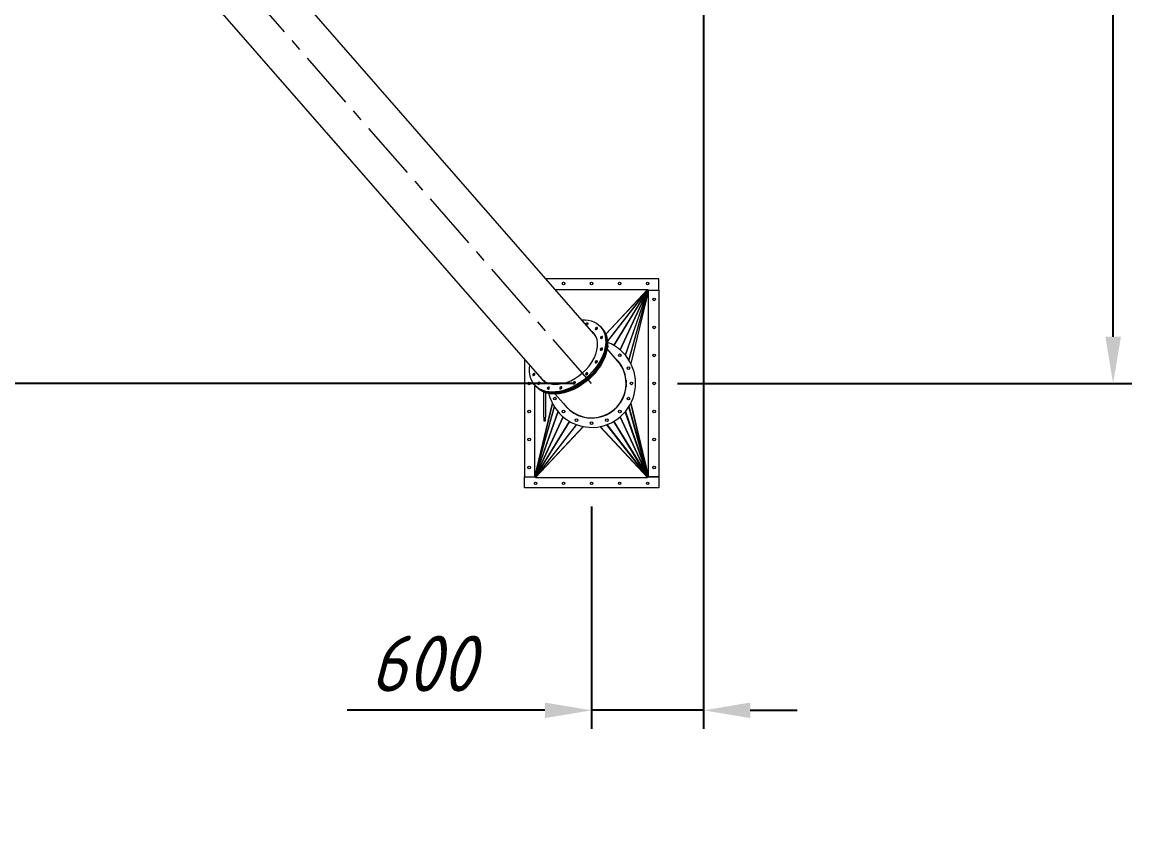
# Model space of a CAD drawing. Header units: inches. Extents: x -350577 to -266477, y -437959 to -377535.
# Drawn here: x -325704 to -319760, y -420100 to -415791 of the extents above; entities that cross this region are included whole.
import ezdxf

# ---------------------------------------------------------------- set-up
doc = ezdxf.new("R2010")
doc.units = ezdxf.units.IN
doc.header["$MEASUREMENT"] = 0
doc.linetypes.add('CENTER', pattern=[2, 1.25, -0.25, 0.25, -0.25])
doc.layers.add('CENTER       (itatec)', color=4, linetype='CENTER', lineweight=9)
doc.layers.add('ORGINAL (itatec)', color=3, linetype='Continuous', lineweight=9)
doc.styles.add('Geniso', font='geniso.shx', dxfattribs={"oblique": 15})
doc.dimstyles.new('scale 1b100', dxfattribs={"dimscale": 100, "dimtxt": 3, "dimasz": 2.5, "dimexe": 1, "dimexo": 1, "dimgap": 1, "dimtad": 1, "dimdec": 0, "dimzin": 0, "dimdsep": 46, "dimtxsty": 'Geniso', "dimcen": 0, "dimclrd": 1, "dimclre": 1, "dimclrt": 7, "dimadec": 0, "dimazin": 0, "dimtfac": 1, "dimtdec": 0, "dimtmove": 0, "dimatfit": 3, "dimfxl": 0.75, "dimtolj": 1, "dimtzin": 0, "dimarcsym": 0})

# ---------------------------------------------------------------- blocks, each defined once
blk = doc.blocks.new('*D40')
at = {"layer": 'Defpoints', "color": 0, "transparency": 16777216}
for p in [(-322053.8, -414255.7), (-322653.8, -418285.5), (-322653.8, -419476)]:
    blk.add_point(p, dxfattribs=at)
at = {"layer": 'ORGINAL (itatec)', "color": 1, "lineweight": -2, "transparency": 16777216}
for p, q in [((-322053.8, -414355.7), (-322053.8, -419576)), ((-322653.8, -418385.5), (-322653.8, -419576)), ((-322903.8, -419476), (-323962.4, -419476)), ((-322053.8, -419476), (-322653.8, -419476)), ((-321803.8, -419476), (-321553.8, -419476))]:
    blk.add_line(p, q, dxfattribs=at)
at = {"layer": 'ORGINAL (itatec)', "color": 1, "transparency": 16777216}
for points in [[(-322903.8, -419434.4), (-322903.8, -419517.7), (-322653.8, -419476)], [(-321803.8, -419434.4), (-321803.8, -419517.7), (-322053.8, -419476)]]:
    blk.add_solid(points, dxfattribs=at)
at = {"layer": 'ORGINAL (itatec)', "color": 7, "transparency": 16777216, "insert": (-323558.1, -419226), "char_height": 300, "attachment_point": 5, "style": 'Geniso'}
blk.add_mtext('\\A1;600', dxfattribs=at)
blk = doc.blocks.new('*D41')
at = {"layer": 'Defpoints', "color": 0, "transparency": 16777216}
for p in [(-321393.8, -413045.9), (-319860.4, -413045.9), (-322293.8, -417725.5)]:
    blk.add_point(p, dxfattribs=at)
at = {"layer": 'ORGINAL (itatec)', "color": 1, "lineweight": -2, "transparency": 16777216}
for p, q in [((-321293.8, -413045.9), (-319760.4, -413045.9)), ((-319860.4, -417475.5), (-319860.4, -413295.9)), ((-322193.8, -417725.5), (-319760.4, -417725.5))]:
    blk.add_line(p, q, dxfattribs=at)
at = {"layer": 'ORGINAL (itatec)', "color": 1, "transparency": 16777216}
for points in [[(-319902.1, -413295.9), (-319818.8, -413295.9), (-319860.4, -413045.9)], [(-319902.1, -417475.5), (-319818.8, -417475.5), (-319860.4, -417725.5)]]:
    blk.add_solid(points, dxfattribs=at)
at = {"layer": 'ORGINAL (itatec)', "color": 7, "transparency": 16777216, "insert": (-320110.4, -415385.7), "char_height": 300, "attachment_point": 5, "rotation": 90, "style": 'Geniso'}
blk.add_mtext('\\A1;4680', dxfattribs=at)
blk = doc.blocks.new('*D45')
at = {"layer": 'Defpoints', "color": 0, "transparency": 16777216}
for p in [(-336535.6, -417725.5), (-322653.8, -417725.5), (-338405.2, -423175.9)]:
    blk.add_point(p, dxfattribs=at)
at = {"layer": 'ORGINAL (itatec)', "color": 1, "lineweight": -2, "transparency": 16777216}
for p, q in [((-322753.8, -417725.5), (-336635.6, -417725.5)), ((-336535.6, -422925.9), (-336535.6, -417975.5)), ((-338305.2, -423175.9), (-336435.6, -423175.9))]:
    blk.add_line(p, q, dxfattribs=at)
at = {"layer": 'ORGINAL (itatec)', "color": 1, "transparency": 16777216}
for points in [[(-336577.3, -417975.5), (-336494, -417975.5), (-336535.6, -417725.5)], [(-336577.3, -422925.9), (-336494, -422925.9), (-336535.6, -423175.9)]]:
    blk.add_solid(points, dxfattribs=at)
at = {"layer": 'ORGINAL (itatec)', "color": 7, "transparency": 16777216, "insert": (-336785.6, -420450.7), "char_height": 300, "attachment_point": 5, "rotation": 90, "style": 'Geniso'}
blk.add_mtext('\\A1;5450', dxfattribs=at)

msp = doc.modelspace()

# ---------------------------------------------------------------- linework, layer by layer
at = {"layer": 'CENTER       (itatec)', "ltscale": 250}
msp.add_lwpolyline([(-322653.8, -417725.5), (-324891.1, -415165.5)], dxfattribs=at)
at = {"layer": 'ORGINAL (itatec)'}
for p, q in [((-322919.3, -417702), (-324957.1, -415370.3)), ((-322641.5, -417459.2), (-324484.6, -415350.2)), ((-322293.8, -417165.5), (-322898.2, -417165.5)), ((-322293.8, -417225.5), (-322293.8, -417165.5)), ((-322848.9, -417221.9), (-322353.8, -417221.9)), ((-322353.8, -417221.9), (-322578.4, -417461.1)), ((-322578.2, -417461.6), (-322353.4, -417222.2)), ((-322353.4, -417222.2), (-322568.8, -417499.2)), ((-322568.7, -417500.4), (-322352.6, -417222.6)), ((-322352.6, -417222.6), (-322535.3, -417522)), ((-322353.8, -417225.5), (-322534.9, -417522.2)), ((-322353.8, -417225.5), (-322534.9, -417522.2)), ((-322534.6, -417522.4), (-322351.9, -417223)), ((-322351.9, -417223), (-322501.4, -417546)), ((-322500.7, -417546.5), (-322351.2, -417223.5)), ((-322351.2, -417223.5), (-322473.9, -417573.5)), ((-322473.2, -417574.4), (-322350.4, -417224.1)), ((-322350.4, -417224.1), (-322454.6, -417599.9)), ((-322453.8, -417601.2), (-322349.5, -417224.9)), ((-322349.5, -417224.9), (-322443.7, -417619.1)), ((-322349.1, -417225.5), (-322443.4, -417619.8)), ((-322353.8, -417222.6), (-322353.8, -417221.9)), ((-322353.8, -417225.5), (-322352.6, -417222.6)), ((-322353.8, -417225.5), (-322351.9, -417223)), ((-322353.6, -417223.9), (-322353.4, -417222.2)), ((-322352.7, -417224.6), (-322351.2, -417223.5)), ((-322351.6, -417224.6), (-322350.4, -417224.1)), ((-322350.7, -417225.1), (-322349.5, -417224.9)), ((-322349.7, -417225.5), (-322349.1, -417225.5)), ((-322349.1, -418225.5), (-322349.1, -417225.5)), ((-322349.1, -417225.5), (-322293.8, -417225.5)), ((-322349.1, -417225.5), (-322293.8, -417225.5)), ((-322293.8, -417225.5), (-322293.8, -418225.5)), ((-322605.1, -417423.4), (-322601.1, -417427.9)), ((-322599.1, -417430.2), (-322595.1, -417434.8)), ((-322514.9, -417604.1), (-322570.6, -417540.4)), ((-323013.8, -417593.9), (-323013.8, -418225.5)), ((-322523.4, -417593.5), (-322523.7, -417594)), ((-322523.1, -417594.7), (-322522.8, -417594.2)), ((-322494.1, -417631.1), (-322494.6, -417632.3)), ((-322493.9, -417633.4), (-322493.5, -417632.2)), ((-322475.4, -417674.9), (-322475.9, -417676.8)), ((-322475.5, -417678.2), (-322475.2, -417678.2)), ((-322475.2, -417678.2), (-322474.8, -417676.9)), ((-322474.8, -417680.7), (-322475.2, -417678.2)), ((-322469.3, -417708), (-322469.3, -417723.7)), ((-322469.3, -417708), (-322469.2, -417708)), ((-322959.7, -417733.3), (-322955.8, -417737.9)), ((-322958.5, -418225.5), (-322958.5, -417734.7)), ((-322953.8, -417740.2), (-322949.8, -417744.7)), ((-322474.8, -417770.2), (-322475.2, -417772.8)), ((-322469.3, -417713), (-322469.7, -417713)), ((-322469.3, -417738), (-322469.7, -417738)), ((-322469.3, -417727.2), (-322469.3, -417743)), ((-322469.3, -417743), (-322469.2, -417743)), ((-322909.1, -417905.5), (-322909.1, -417773.3)), ((-322901.1, -417776.2), (-322901.1, -417905.5)), ((-322848.4, -417783.2), (-322792.7, -417846.9)), ((-322494.1, -417819.9), (-322494.6, -417818.6)), ((-322493.9, -417817.5), (-322493.5, -417818.8)), ((-322475.4, -417776.1), (-322475.9, -417774.2)), ((-322475.5, -417772.7), (-322475.2, -417772.8)), ((-322475.2, -417772.8), (-322474.8, -417774.1)), ((-322864.3, -417831.2), (-322958.5, -418225.5)), ((-322958.1, -418226.1), (-322863.9, -417831.9)), ((-322853.8, -417849.8), (-322958.1, -418226.1)), ((-322957.3, -418226.9), (-322853.1, -417851)), ((-322834.4, -417876.6), (-322957.3, -418226.9)), ((-322956.5, -418227.5), (-322833.7, -417877.5)), ((-322784.4, -417855.8), (-322784.9, -417856.8)), ((-322784.2, -417857.4), (-322783.8, -417856.5)), ((-322746.5, -417885.1), (-322747, -417885.9)), ((-322746.7, -417886.1), (-322746.2, -417885.2)), ((-322746.7, -417886.1), (-322746.2, -417885.2)), ((-322746.3, -417886.3), (-322745.7, -417885.5)), ((-322561.4, -417886.3), (-322561.9, -417885.5)), ((-322561, -417886.1), (-322561.5, -417885.2)), ((-322561, -417886.1), (-322561.5, -417885.2)), ((-322561.2, -417885.1), (-322560.7, -417885.9)), ((-322523.4, -417857.4), (-322523.9, -417856.5)), ((-322523.2, -417855.8), (-322522.8, -417856.8)), ((-322351.2, -418227.5), (-322473.9, -417877.5)), ((-322473.2, -417876.6), (-322350.4, -418226.9)), ((-322350.4, -418226.9), (-322454.6, -417851)), ((-322453.8, -417849.8), (-322349.5, -418226.1)), ((-322349.5, -418226.1), (-322443.7, -417831.9)), ((-322443.4, -417831.2), (-322349.1, -418225.5)), ((-322806.9, -417904.4), (-322956.5, -418227.5)), ((-322955.7, -418228), (-322806.2, -417905)), ((-322773, -417928.6), (-322955.7, -418228)), ((-322955, -418228.4), (-322772.3, -417929)), ((-322735.6, -417946.3), (-322955, -418228.4)), ((-322954.3, -418228.8), (-322734.8, -417946.6)), ((-322953.8, -418225.5), (-322772.7, -417928.8)), ((-322953.8, -418225.5), (-322772.7, -417928.8)), ((-322909.1, -417905.5), (-322909.1, -417925.5)), ((-322909.1, -417925.5), (-322901.1, -417925.5)), ((-322901.1, -417925.5), (-322901.1, -417905.5)), ((-322702.3, -417903.5), (-322703, -417904.3)), ((-322702.1, -417904.6), (-322701.4, -417903.7)), ((-322654.9, -417910), (-322655.8, -417911)), ((-322654.2, -417910), (-322655.2, -417911)), ((-322652.5, -417911), (-322653.4, -417910)), ((-322652.8, -417910), (-322651.8, -417911)), ((-322605.6, -417904.6), (-322606.2, -417903.7)), ((-322605.3, -417903.5), (-322604.7, -417904.3)), ((-322353.4, -418228.8), (-322572.9, -417946.6)), ((-322572, -417946.3), (-322352.6, -418228.4)), ((-322352.6, -418228.4), (-322535.3, -417929)), ((-322353.8, -418225.5), (-322534.9, -417928.8)), ((-322353.8, -418225.5), (-322534.9, -417928.8)), ((-322534.6, -417928.6), (-322351.9, -418228)), ((-322351.9, -418228), (-322501.4, -417905)), ((-322500.7, -417904.4), (-322351.2, -418227.5)), ((-322698.7, -417956.7), (-322954.3, -418228.8)), ((-322698.2, -417956.8), (-322953.8, -418229)), ((-322353.8, -418229), (-322609.5, -417956.8)), ((-322608.9, -417956.7), (-322353.4, -418228.8)), ((-323013.8, -418225.5), (-322958.5, -418225.5)), ((-323013.8, -418285.5), (-323013.8, -418225.5)), ((-323013.8, -418225.5), (-322958.5, -418225.5)), ((-322958, -418225.5), (-322958.5, -418225.5)), ((-322957, -418225.9), (-322958.1, -418226.1)), ((-322956.1, -418226.4), (-322957.3, -418226.9)), ((-322955, -418226.4), (-322956.5, -418227.5)), ((-322953.8, -418225.5), (-322955.7, -418228)), ((-322953.8, -418225.5), (-322955, -418228.4)), ((-322954, -418227.1), (-322954.3, -418228.8)), ((-322953.8, -418228.3), (-322953.8, -418229)), ((-322953.8, -418229), (-322353.8, -418229)), ((-322353.8, -418225.5), (-322351.9, -418228)), ((-322353.8, -418225.5), (-322352.6, -418228.4)), ((-322353.8, -418228.3), (-322353.8, -418229)), ((-322353.6, -418227.1), (-322353.4, -418228.8)), ((-322352.7, -418226.4), (-322351.2, -418227.5)), ((-322351.6, -418226.4), (-322350.4, -418226.9)), ((-322350.7, -418225.9), (-322349.5, -418226.1)), ((-322349.7, -418225.5), (-322349.1, -418225.5)), ((-322349.1, -418225.5), (-322293.8, -418225.5)), ((-322293.8, -418225.5), (-322349.1, -418225.5)), ((-322293.8, -418225.5), (-322293.8, -418285.5)), ((-322293.8, -418285.5), (-323013.8, -418285.5))]:
    msp.add_line(p, q, dxfattribs=at)
for centre in [(-322803.8, -417190.5), (-322653.8, -417190.5), (-322503.8, -417190.5), (-322353.8, -417190.5), (-322318.8, -417275.5), (-322318.8, -417425.5), (-322503.2, -417574.9), (-322318.8, -417575.5), (-322457, -417644), (-322988.8, -417725.5), (-322440.8, -417725.5), (-322318.8, -417725.5), (-322850.6, -417807), (-322457, -417807), (-322988.8, -417875.5), (-322804.4, -417876.1), (-322503.2, -417876.1), (-322318.8, -417875.5), (-322735.3, -417922.3), (-322653.8, -417938.5), (-322572.3, -417922.3), (-322988.8, -418025.5), (-322318.8, -418025.5), (-322988.8, -418175.5), (-322318.8, -418175.5), (-322953.8, -418260.5), (-322803.8, -418260.5), (-322653.8, -418260.5), (-322503.8, -418260.5), (-322353.8, -418260.5)]:
    msp.add_circle(centre, 7, dxfattribs=at)
for centre, radius, start, end in [((-322653.8, -417725.5), 235.5, 193.57864, 68.72369), ((-322572.3, -417528.7), 7, 291.15187, 0), ((-322572.3, -417528.7), 7, 0, 57.43709), ((-322653.8, -417725.5), 185.5, 215.19919, 47.10314), ((-322653.8, -417725.5), 184.5, 0, 41.15116), ((-322653.8, -417725.5), 184.5, 221.09881, 0), ((-322653.8, -417725.5), 184.5, 221.15116, 0)]:
    msp.add_arc(centre, radius, start, end, dxfattribs=at)
at = {"layer": 'ORGINAL (itatec)', "extrusion": (0, 0, -1)}
for centre, major_axis, ratio, start_param, end_param in [((-322782.4, -417578.3), (177.3, 155), 0.653819, -0.670615, 3.812208), ((-322679.4, -417406.2), (5.27, 4.61), 0.653819, -2.71446, 0.718223), ((-322679.4, -417406.2), (-5.27, -4.61), 0.653819, -2.423369, -0.427132), ((-322673.4, -417413), (5.27, 4.61), 0.653819, -1.697734, -1.443858), ((-322778.4, -417582.9), (177.3, 155), 0.653819, 0, 3.141593), ((-322776.4, -417585.2), (177.3, 155), 0.653819, -0.009828, 3.151421), ((-322772.5, -417589.7), (177.3, 155), 0.653819, 0, 3.141593), ((-322863.3, -417205.4), (348.4, -398.7), 0, -0.858176, -0.857002), ((-322628.5, -417431.5), (5.27, 4.61), 0.653819, -5.564962, 0.718223), ((-322622.6, -417438.3), (5.27, 4.61), 0.653819, -1.697734, -1.443858), ((-322601.1, -417479.1), (5.27, 4.61), 0.653819, -5.564962, 0.718223), ((-322595.2, -417485.9), (5.27, 4.61), 0.653819, -1.697734, -1.443858), ((-322601.3, -417541.8), (5.27, 4.61), 0.653819, -5.564962, 0.718223), ((-322595.4, -417548.6), (5.27, 4.61), 0.653819, -1.697734, -1.443858), ((-322629.1, -417610.1), (5.27, 4.61), 0.653819, -5.564962, 0.718223), ((-322623.1, -417616.9), (5.27, 4.61), 0.653819, -1.697734, -1.443858), ((-322963.7, -417677.6), (5.27, 4.61), 0.653819, -5.564962, 0.718223), ((-322957.7, -417684.5), (5.27, 4.61), 0.653819, -1.697734, -1.443858), ((-322680.2, -417673.6), (5.27, 4.61), 0.653819, -5.564962, 0.718223), ((-322674.2, -417680.4), (5.27, 4.61), 0.653819, -1.697734, -1.443858), ((-322936.3, -417725.2), (5.27, 4.61), 0.653819, -5.564962, 0.718223), ((-322930.3, -417732.1), (5.27, 4.61), 0.653819, -1.697734, -1.443858), ((-322885.5, -417750.5), (5.27, 4.61), 0.653819, -5.564962, 0.718223), ((-322879.5, -417757.3), (5.27, 4.61), 0.653819, -1.697734, -1.443858), ((-322819, -417749.5), (5.27, 4.61), 0.653819, -5.564962, 0.718223), ((-322813, -417756.4), (5.27, 4.61), 0.653819, -1.697734, -1.443858), ((-322746.9, -417722.5), (5.27, 4.61), 0.653819, -5.564962, 0.718223), ((-322740.9, -417729.4), (5.27, 4.61), 0.653819, -1.697734, -1.443858)]:
    msp.add_ellipse(centre, major_axis=major_axis, ratio=ratio, start_param=start_param, end_param=end_param, dxfattribs=at)
at = {"layer": 'ORGINAL (itatec)'}
for centre, major_axis, ratio, start_param, end_param in [((-322675.4, -417410.8), (-5.27, -4.61), 0.653819, -2.419038, -0.722554), ((-322782.4, -417578.3), (-139.7, -122.1), 0.653819, -0.103882, 3.245474), ((-322778.4, -417582.9), (139.7, 122.1), 0.653819, 0.024957, 0.103882), ((-322776.4, -417585.2), (139.7, 122.1), 0.653819, 0.037441, 0.103882), ((-322772.5, -417589.7), (139.7, 122.1), 0.653819, 0.062428, 0.103882), ((-322780.4, -417580.6), (138.9, 121.4), 0.653819, -0.205508, 0), ((-322774.4, -417587.5), (138.9, 121.4), 0.653819, -0.003972, 0.037644), ((-322624.6, -417436), (-5.27, -4.61), 0.653819, -2.419038, -0.722554), ((-322597.2, -417483.6), (-5.27, -4.61), 0.653819, -2.419038, -0.722554), ((-322597.4, -417546.4), (-5.27, -4.61), 0.653819, -2.419038, -0.722554), ((-322625.1, -417614.7), (-5.27, -4.61), 0.653819, -2.419038, -0.722554), ((-322959.7, -417682.2), (-5.27, -4.61), 0.653819, -2.419038, -0.722554), ((-322778.4, -417582.9), (-139.7, -122.1), 0.653819, -0.103882, -0.024957), ((-322776.4, -417585.2), (-139.7, -122.1), 0.653819, -0.103882, -0.037441), ((-322772.5, -417589.7), (-139.7, -122.1), 0.653819, -0.103882, -0.062428), ((-322780.4, -417580.6), (-138.9, -121.4), 0.653819, 0, 0.205508), ((-322774.4, -417587.5), (-138.9, -121.4), 0.653819, -0.037644, 0.003972), ((-323141.2, -417448.2), (-348.4, 398.7), 0, -2.28459, -2.283417), ((-322676.2, -417678.1), (-5.27, -4.61), 0.653819, -2.419038, -0.722554), ((-322932.3, -417729.8), (-5.27, -4.61), 0.653819, -2.419038, -0.722554), ((-322881.5, -417755), (-5.27, -4.61), 0.653819, -2.419038, -0.722554), ((-322815, -417754.1), (-5.27, -4.61), 0.653819, -2.419038, -0.722554), ((-322742.9, -417727.1), (-5.27, -4.61), 0.653819, -2.419038, -0.722554)]:
    msp.add_ellipse(centre, major_axis=major_axis, ratio=ratio, start_param=start_param, end_param=end_param, dxfattribs=at)

# ---------------------------------------------------------------- dimensions: what is measured, and where the dimension line sits
for base, p1, p2, picture, middle in [((-319860.4, -413045.9), (-322293.8, -417725.5), (-321393.8, -413045.9), '*D41', (-320110.4, -415385.7)), ((-336535.6, -417725.5), (-338405.2, -423175.9), (-322653.8, -417725.5), '*D45', (-336785.6, -420450.7))]:
    dim = msp.add_linear_dim(base=base, p1=p1, p2=p2, angle=90, dimstyle='scale 1b100', dxfattribs=at)
    dim.commit()
    dim.dimension.update_dxf_attribs({"geometry": picture, "text_midpoint": middle})
dim = msp.add_linear_dim(base=(-322653.8, -419476), p1=(-322053.8, -414255.7), p2=(-322653.8, -418285.5), dimstyle='scale 1b100', dxfattribs=at)
dim.commit()
dim.dimension.update_dxf_attribs({"geometry": '*D40', "text_midpoint": (-323558.1, -419226)})

doc.saveas('drawing.dxf')
